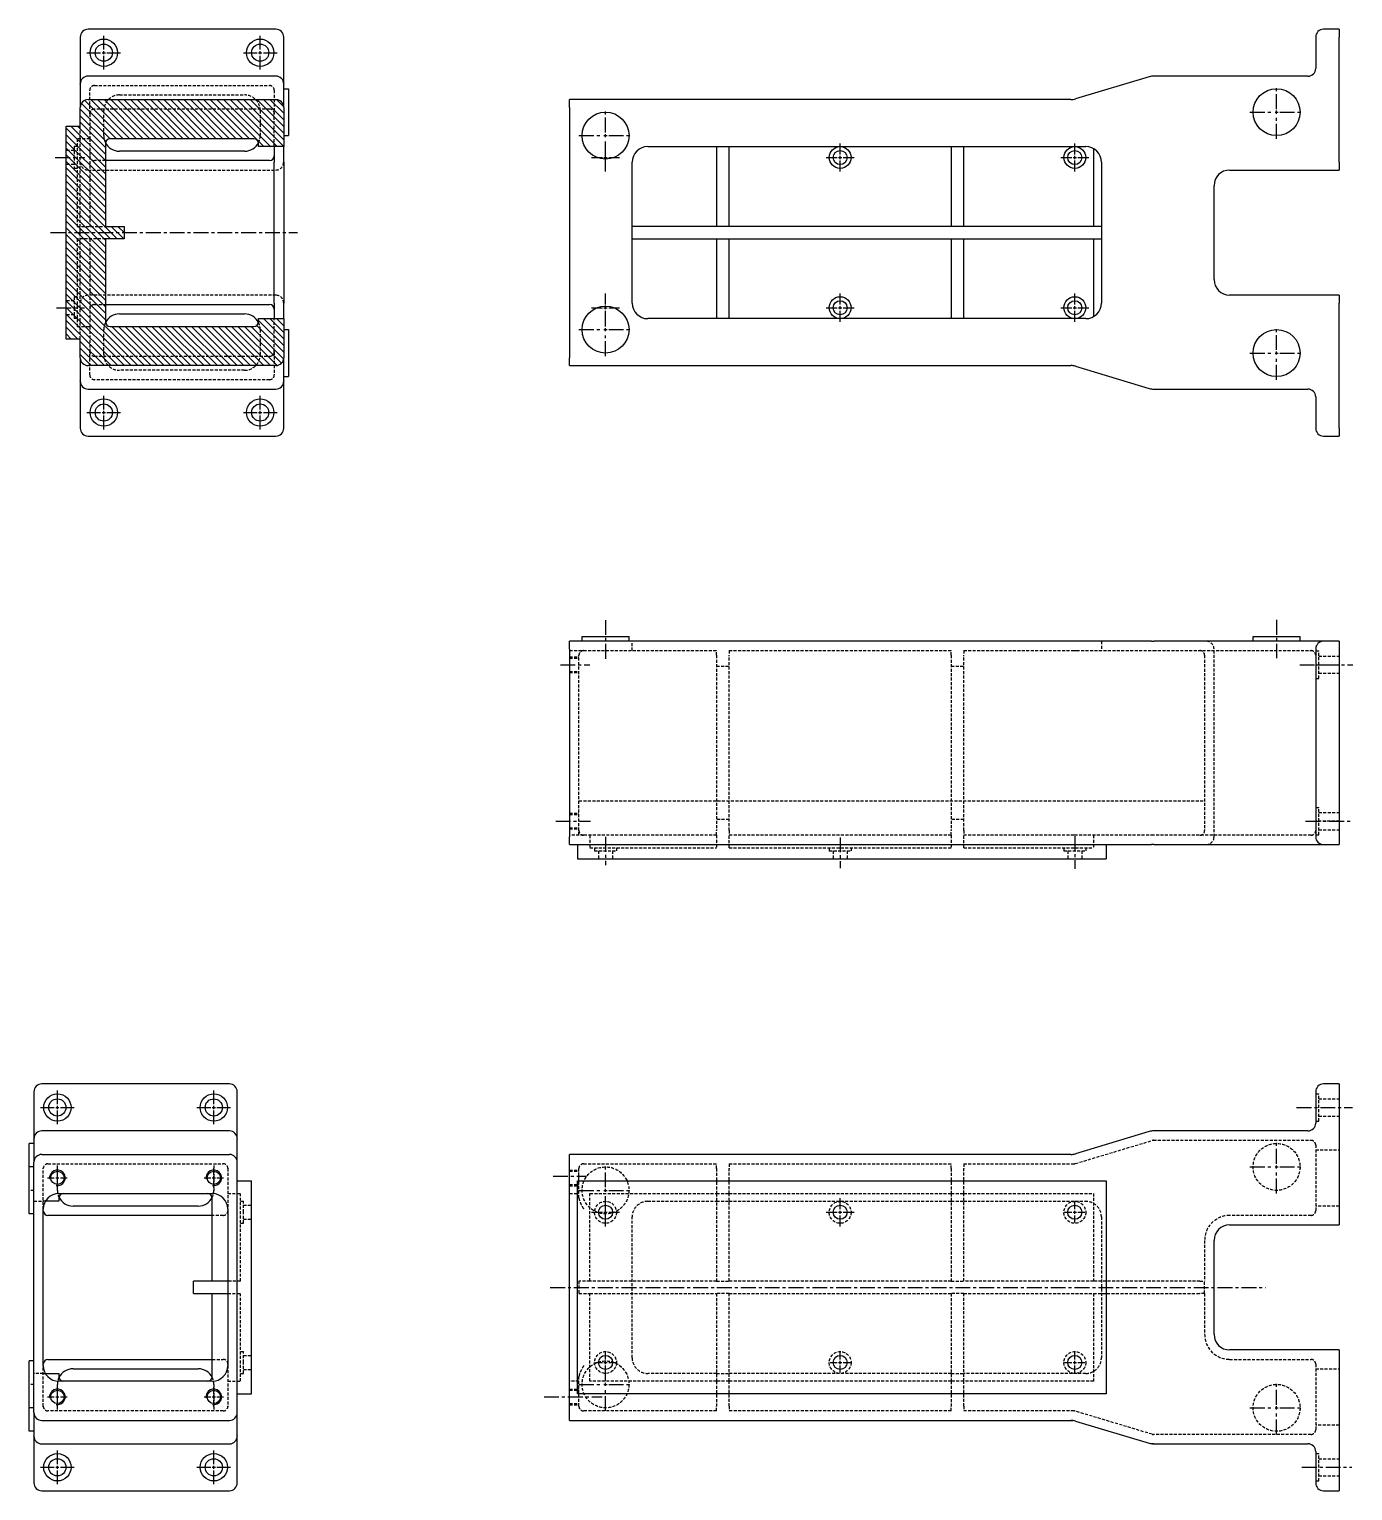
# Model space of a CAD drawing. Header units: millimetres. Extents: x 946 to 5662, y 744 to 2656.
# Drawn here: x 4230 to 5076, y 1127 to 2061 of the extents above; entities that cross this region are included whole.
import ezdxf

# ---------------------------------------------------------------- set-up
doc = ezdxf.new("R2010")
doc.units = ezdxf.units.MM
doc.header["$LTSCALE"] = 0.3
doc.linetypes.add('CENTER', pattern=[50.8, 31.75, -6.35, 6.35, -6.35])
doc.linetypes.add('HIDDEN', pattern=[9.525, 6.35, -3.175])
doc.layers.add('Culumn', color=1, linetype='Continuous')
doc.layers.add('HATCH', color=74, linetype='Continuous', lineweight=20)

msp = doc.modelspace()

# ---------------------------------------------------------------- hatches: boundary and pattern name
at = {"layer": 'HATCH'}
h = msp.add_hatch(dxfattribs=at)
h.set_pattern_fill('_U', color=256, scale=3, angle=-45, style=0, pattern_type=0)
h.set_pattern_definition([(315, (4324.852, 1931.3107), (2.12132, 2.12132), [])])
edge = h.paths.add_edge_path(flags=0)
edge.add_ellipse((4387.85, 1851.31), major_axis=(3.54, 3.54), ratio=1, start_angle=225, end_angle=315)
edge.add_line((4392.85, 1851.31), (4392.85, 1876.31))
edge.add_line((4392.85, 1876.31), (4376.85, 1876.31))
edge.add_line((4376.85, 1876.31), (4376.85, 1874.31))
edge.add_ellipse((4373.85, 1874.31), major_axis=(-2.12, 2.12), ratio=1, start_angle=135, end_angle=225, ccw=False)
edge.add_line((4373.85, 1871.31), (4281.85, 1871.31))
edge.add_ellipse((4281.85, 1874.31), major_axis=(2.12, 2.12), ratio=1, start_angle=135, end_angle=225, ccw=False)
edge.add_line((4278.85, 1874.31), (4278.85, 1927.31))
edge.add_line((4278.85, 1927.31), (4290.85, 1927.31))
edge.add_line((4290.85, 1927.31), (4290.85, 1935.31))
edge.add_line((4290.85, 1935.31), (4278.85, 1935.31))
edge.add_line((4278.85, 1935.31), (4278.85, 1988.31))
edge.add_ellipse((4281.85, 1988.31), major_axis=(2.12, 2.12), ratio=1, start_angle=45, end_angle=135, ccw=False)
edge.add_line((4281.85, 1991.31), (4373.85, 1991.31))
edge.add_ellipse((4373.85, 1988.31), major_axis=(-2.12, 2.12), ratio=1, start_angle=225, end_angle=315, ccw=False)
edge.add_line((4376.85, 1988.31), (4376.85, 1986.31))
edge.add_line((4376.85, 1986.31), (4392.85, 1986.31))
edge.add_line((4392.85, 1986.31), (4392.85, 2011.31))
edge.add_ellipse((4387.85, 2011.31), major_axis=(3.54, 3.54), ratio=1, start_angle=315, end_angle=405)
edge.add_line((4387.85, 2016.31), (4267.85, 2016.31))
edge.add_ellipse((4267.85, 2011.31), major_axis=(-3.54, 3.54), ratio=1, start_angle=-45, end_angle=45)
edge.add_line((4262.85, 2011.31), (4262.85, 1999.31))
edge.add_line((4262.85, 1999.31), (4253.85, 1999.31))
edge.add_line((4253.85, 1999.31), (4253.85, 1863.31))
edge.add_line((4253.85, 1863.31), (4262.85, 1863.31))
edge.add_line((4262.85, 1863.31), (4262.85, 1851.31))
edge.add_ellipse((4267.85, 1851.31), major_axis=(-3.54, 3.54), ratio=1, start_angle=45, end_angle=135)
edge.add_line((4267.85, 1846.31), (4387.85, 1846.31))

# ---------------------------------------------------------------- linework, layer by layer
at = {"layer": 'Culumn'}
for p, q in [((4262.85, 2056.31), (4262.85, 2036.31)), ((4387.85, 2061.31), (4267.85, 2061.31)), ((4392.85, 2036.31), (4392.85, 2056.31)), ((5052.62, 2056.31), (5052.62, 2036.31)), ((5067.62, 2061.31), (5057.62, 2061.31)), ((5067.62, 2061.31), (5067.62, 2056.31)), ((5067.62, 1976.31), (5067.62, 2056.31)), ((4262.85, 2036.31), (4262.85, 2026.31)), ((4387.85, 2031.31), (4267.85, 2031.31)), ((4392.85, 2026.31), (4392.85, 2036.31)), ((4946.21, 2030.89), (4899.02, 2016.73)), ((5047.62, 2031.31), (4949.09, 2031.31)), ((4262.85, 2026.1), (4262.85, 2026.31)), ((4262.85, 2026.1), (4262.85, 2011.94)), ((4392.85, 2026.31), (4392.85, 2026.1)), ((4392.85, 2011.94), (4392.85, 2026.1)), ((4392.85, 2023.31), (4395.85, 2023.31)), ((4395.85, 2023.31), (4395.85, 1993.31)), ((4262.85, 2011.94), (4262.85, 2011.31)), ((4262.85, 1999.31), (4262.85, 2011.31)), ((4267.85, 2016.31), (4387.85, 2016.31)), ((4392.85, 2011.31), (4392.85, 2011.94)), ((4392.85, 2011.31), (4392.85, 1986.31)), ((4896.15, 2016.31), (4575.62, 2016.31)), ((4575.62, 2011.31), (4575.62, 2016.31)), ((4575.62, 2011.31), (4575.62, 1851.31)), ((4253.85, 1863.31), (4253.85, 1999.31)), ((4253.85, 1999.31), (4262.85, 1999.31)), ((4373.85, 1991.31), (4281.85, 1991.31)), ((4392.85, 1993.31), (4395.85, 1993.31)), ((4278.85, 1988.31), (4278.85, 1935.31)), ((4367.85, 1983.31), (4287.85, 1983.31)), ((4376.85, 1986.31), (4376.85, 1988.31)), ((4392.85, 1986.31), (4376.85, 1986.31)), ((4386.85, 1986.31), (4386.85, 1976.31)), ((4392.85, 1976.31), (4392.85, 1986.31)), ((4625.62, 1986.31), (4905.62, 1986.31)), ((4669.62, 1986.31), (4669.62, 1935.31)), ((4677.62, 1935.31), (4677.62, 1986.31)), ((4819.62, 1986.31), (4819.62, 1935.31)), ((4827.62, 1935.31), (4827.62, 1986.31)), ((4910.62, 1984.97), (4910.62, 1935.31)), ((4383.85, 1977.31), (4278.85, 1977.31)), ((4386.85, 1886.31), (4386.85, 1976.31)), ((4392.85, 1976.31), (4392.85, 1886.31)), ((4615.62, 1886.31), (4615.62, 1976.31)), ((4915.62, 1976.31), (4915.62, 1886.31)), ((4997.62, 1971.31), (5067.62, 1971.31)), ((5067.62, 1976.31), (5067.62, 1971.31)), ((4987.62, 1901.31), (4987.62, 1961.31)), ((4278.85, 1935.31), (4290.85, 1935.31)), ((4290.85, 1935.31), (4290.85, 1927.31)), ((4915.62, 1935.31), (4615.62, 1935.31)), ((4290.85, 1927.31), (4278.85, 1927.31)), ((4278.85, 1927.31), (4278.85, 1874.31)), ((4615.62, 1927.31), (4915.62, 1927.31)), ((4669.62, 1927.31), (4669.62, 1876.31)), ((4677.62, 1876.31), (4677.62, 1927.31)), ((4819.62, 1927.31), (4819.62, 1876.31)), ((4827.62, 1876.31), (4827.62, 1927.31)), ((4910.62, 1927.31), (4910.62, 1877.65)), ((5067.62, 1891.31), (4997.62, 1891.31)), ((5067.62, 1891.31), (5067.62, 1886.31)), ((4278.85, 1885.31), (4383.85, 1885.31)), ((4287.85, 1879.31), (4367.85, 1879.31)), ((4386.85, 1886.31), (4386.85, 1876.31)), ((4392.85, 1876.31), (4392.85, 1886.31)), ((5067.62, 1806.31), (5067.62, 1886.31)), ((4281.85, 1871.31), (4373.85, 1871.31)), ((4376.85, 1874.31), (4376.85, 1876.31)), ((4376.85, 1876.31), (4392.85, 1876.31)), ((4392.85, 1876.31), (4392.85, 1851.31)), ((4392.85, 1869.31), (4395.85, 1869.31)), ((4395.85, 1869.31), (4395.85, 1839.31)), ((4905.62, 1876.31), (4625.62, 1876.31)), ((4262.85, 1863.31), (4253.85, 1863.31)), ((4262.85, 1851.31), (4262.85, 1863.31)), ((4262.85, 1851.31), (4262.85, 1850.68)), ((4262.85, 1850.68), (4262.85, 1836.52)), ((4392.85, 1850.68), (4392.85, 1851.31)), ((4392.85, 1836.52), (4392.85, 1850.68)), ((4575.62, 1846.31), (4575.62, 1851.31)), ((4387.85, 1846.31), (4267.85, 1846.31)), ((4575.62, 1846.31), (4896.15, 1846.31)), ((4899.02, 1845.89), (4946.21, 1831.73)), ((4262.85, 1836.31), (4262.85, 1836.52)), ((4262.85, 1836.31), (4262.85, 1826.31)), ((4267.85, 1831.31), (4387.85, 1831.31)), ((4392.85, 1839.31), (4395.85, 1839.31)), ((4392.85, 1836.52), (4392.85, 1836.31)), ((4392.85, 1826.31), (4392.85, 1836.31)), ((4949.09, 1831.31), (5047.62, 1831.31)), ((4262.85, 1826.31), (4262.85, 1806.31)), ((4392.85, 1806.31), (4392.85, 1826.31)), ((5052.62, 1826.31), (5052.62, 1806.31)), ((5067.62, 1806.31), (5067.62, 1801.31)), ((4267.85, 1801.31), (4387.85, 1801.31)), ((5057.62, 1801.31), (5067.62, 1801.31)), ((4583.62, 1673.14), (4613.62, 1673.14)), ((4583.62, 1670.14), (4583.62, 1673.14)), ((4613.62, 1670.14), (4613.62, 1673.14)), ((5012.62, 1673.14), (5042.62, 1673.14)), ((5012.62, 1670.14), (5012.62, 1673.14)), ((5042.62, 1670.14), (5042.62, 1673.14)), ((4896.15, 1670.14), (4575.62, 1670.14)), ((4575.62, 1665.14), (4575.62, 1670.14)), ((4575.62, 1665.14), (4575.62, 1545.14)), ((4900.46, 1670.14), (4896.15, 1670.14)), ((4947.65, 1670.14), (4900.46, 1670.14)), ((4947.65, 1670.14), (4949.09, 1670.14)), ((5047.62, 1670.14), (4949.09, 1670.14)), ((5057.62, 1670.14), (5047.62, 1670.14)), ((5052.62, 1665.14), (5052.62, 1545.14)), ((5067.62, 1670.14), (5057.62, 1670.14)), ((5067.62, 1670.14), (5067.62, 1665.14)), ((5067.62, 1665.14), (5067.62, 1545.14)), ((4575.62, 1540.14), (4575.62, 1545.14)), ((5067.62, 1545.14), (5067.62, 1540.14)), ((4575.62, 1540.14), (4896.15, 1540.14)), ((4580.62, 1540.14), (4580.62, 1531.14)), ((4896.15, 1540.14), (4900.46, 1540.14)), ((4900.46, 1540.14), (4947.65, 1540.14)), ((4918.62, 1540.14), (4918.62, 1531.14)), ((4949.09, 1540.14), (4947.65, 1540.14)), ((4949.09, 1540.14), (5047.62, 1540.14)), ((5047.62, 1540.14), (5057.62, 1540.14)), ((5057.62, 1540.14), (5067.62, 1540.14)), ((4580.62, 1531.14), (4918.62, 1531.14)), ((4358.18, 1387.13), (4238.18, 1387.13)), ((5067.62, 1387.13), (5057.62, 1387.13)), ((5067.62, 1387.13), (5067.62, 1382.13)), ((4233.18, 1382.13), (4233.18, 1362.13)), ((4363.18, 1362.13), (4363.18, 1382.13)), ((5052.62, 1382.13), (5052.62, 1362.13)), ((5067.62, 1382.13), (5067.62, 1302.13)), ((4233.18, 1362.13), (4233.18, 1352.13)), ((4358.18, 1357.13), (4238.18, 1357.13)), ((4363.18, 1352.13), (4363.18, 1362.13)), ((4946.21, 1356.7), (4899.02, 1342.55)), ((5047.62, 1357.13), (4949.09, 1357.13)), ((4230.18, 1334.13), (4230.18, 1349.13)), ((4233.18, 1349.13), (4230.18, 1349.13)), ((4233.18, 1351.91), (4233.18, 1352.13)), ((4233.18, 1351.91), (4233.18, 1337.76)), ((4363.18, 1352.13), (4363.18, 1351.91)), ((4363.18, 1337.76), (4363.18, 1351.91)), ((4233.18, 1337.76), (4233.18, 1337.13)), ((4233.18, 1177.13), (4233.18, 1337.13)), ((4238.18, 1342.13), (4358.18, 1342.13)), ((4363.18, 1337.13), (4363.18, 1337.76)), ((4363.18, 1177.13), (4363.18, 1337.13)), ((4896.15, 1342.13), (4575.62, 1342.13)), ((4575.62, 1337.13), (4575.62, 1342.13)), ((4575.62, 1177.13), (4575.62, 1337.13)), ((4230.18, 1304.13), (4230.18, 1334.13)), ((4233.18, 1334.13), (4230.18, 1334.13)), ((4363.18, 1325.13), (4372.18, 1325.13)), ((4372.18, 1189.13), (4372.18, 1325.13)), ((4580.62, 1325.13), (4918.62, 1325.13)), ((4580.62, 1189.13), (4580.62, 1325.13)), ((4918.62, 1325.13), (4918.62, 1189.13)), ((4249.18, 1312.13), (4240.52, 1312.13)), ((4249.18, 1317.13), (4347.18, 1317.13)), ((4249.18, 1314.13), (4249.18, 1312.13)), ((4338.18, 1309.13), (4258.18, 1309.13)), ((4347.18, 1261.13), (4347.18, 1314.13)), ((4233.18, 1304.13), (4230.18, 1304.13)), ((4239.18, 1207.13), (4239.18, 1307.13)), ((4347.18, 1303.13), (4242.18, 1303.13)), ((4357.18, 1307.13), (4357.18, 1207.13)), ((5067.62, 1302.13), (5067.62, 1297.13)), ((4997.62, 1297.13), (5067.62, 1297.13)), ((4987.62, 1227.13), (4987.62, 1287.13)), ((4357.18, 1261.13), (4335.18, 1261.13)), ((4335.18, 1253.13), (4335.18, 1261.13)), ((4335.18, 1253.13), (4357.18, 1253.13)), ((4347.18, 1200.13), (4347.18, 1253.13)), ((5067.62, 1217.13), (4997.62, 1217.13)), ((5067.62, 1217.13), (5067.62, 1212.13)), ((4230.18, 1180.13), (4230.18, 1210.13)), ((4233.18, 1210.13), (4230.18, 1210.13)), ((4242.18, 1211.13), (4347.18, 1211.13)), ((4258.18, 1205.13), (4338.18, 1205.13)), ((5067.62, 1212.13), (5067.62, 1132.13)), ((4240.52, 1202.13), (4249.18, 1202.13)), ((4249.18, 1202.13), (4249.18, 1200.13)), ((4347.18, 1197.13), (4249.18, 1197.13)), ((4363.18, 1189.13), (4372.18, 1189.13)), ((4918.62, 1189.13), (4580.62, 1189.13)), ((4230.18, 1165.13), (4230.18, 1180.13)), ((4233.18, 1180.13), (4230.18, 1180.13)), ((4233.18, 1177.13), (4233.18, 1176.49)), ((4363.18, 1176.49), (4363.18, 1177.13)), ((4575.62, 1172.13), (4575.62, 1177.13)), ((4233.18, 1176.49), (4233.18, 1162.34)), ((4238.18, 1172.13), (4358.18, 1172.13)), ((4363.18, 1162.34), (4363.18, 1176.49)), ((4575.62, 1172.13), (4896.15, 1172.13)), ((4899.02, 1171.7), (4946.21, 1157.55)), ((4233.18, 1165.13), (4230.18, 1165.13)), ((4233.18, 1162.13), (4233.18, 1162.34)), ((4233.18, 1162.13), (4233.18, 1152.13)), ((4363.18, 1162.34), (4363.18, 1162.13)), ((4363.18, 1152.13), (4363.18, 1162.13)), ((4233.18, 1152.13), (4233.18, 1132.13)), ((4238.18, 1157.13), (4358.18, 1157.13)), ((4363.18, 1132.13), (4363.18, 1152.13)), ((4949.09, 1157.13), (5047.62, 1157.13)), ((5052.62, 1152.13), (5052.62, 1132.13)), ((5067.62, 1132.13), (5067.62, 1127.13)), ((4238.18, 1127.13), (4358.18, 1127.13)), ((5057.62, 1127.13), (5067.62, 1127.13))]:
    msp.add_line(p, q, dxfattribs=at)
at = {"layer": 'Culumn', "color": 7, "linetype": 'CENTER'}
for p, q in [((4277.85, 2048.31), (4277.85, 2057.06)), ((4377.85, 2048.31), (4377.85, 2057.06)), ((4267.1, 2046.31), (4275.85, 2046.31)), ((4276.85, 2046.31), (4278.85, 2046.31)), ((4277.85, 2045.31), (4277.85, 2047.31)), ((4279.85, 2046.31), (4288.6, 2046.31)), ((4367.1, 2046.31), (4375.85, 2046.31)), ((4376.85, 2046.31), (4378.85, 2046.31)), ((4377.85, 2045.31), (4377.85, 2047.31)), ((4379.85, 2046.31), (4388.6, 2046.31)), ((4277.85, 2035.56), (4277.85, 2044.31)), ((4377.85, 2035.56), (4377.85, 2044.31)), ((5027.62, 2010.31), (5027.62, 2025.31)), ((4598.62, 1995.31), (4598.62, 2010.31)), ((5027.62, 2007.31), (5027.62, 2009.31)), ((5010.62, 2008.31), (5025.62, 2008.31)), ((5026.62, 2008.31), (5028.62, 2008.31)), ((5027.62, 1991.31), (5027.62, 2006.31)), ((5029.62, 2008.31), (5044.62, 2008.31)), ((4581.62, 1993.31), (4596.62, 1993.31)), ((4597.62, 1993.31), (4599.62, 1993.31)), ((4598.62, 1992.31), (4598.62, 1994.31)), ((4598.62, 1976.31), (4598.62, 1991.31)), ((4600.62, 1993.31), (4615.62, 1993.31)), ((4598.62, 1981.31), (4598.62, 1988.31)), ((4748.62, 1981.31), (4748.62, 1988.31)), ((4898.62, 1981.31), (4898.62, 1988.31)), ((4246.85, 1979.31), (4265.77, 1979.31)), ((4589.62, 1979.31), (4596.62, 1979.31)), ((4597.62, 1979.31), (4599.62, 1979.31)), ((4598.62, 1978.31), (4598.62, 1980.31)), ((4598.62, 1970.31), (4598.62, 1977.31)), ((4600.62, 1979.31), (4607.62, 1979.31)), ((4739.62, 1979.31), (4746.62, 1979.31)), ((4747.62, 1979.31), (4749.62, 1979.31)), ((4748.62, 1978.31), (4748.62, 1980.31)), ((4748.62, 1970.31), (4748.62, 1977.31)), ((4750.62, 1979.31), (4757.62, 1979.31)), ((4889.62, 1979.31), (4896.62, 1979.31)), ((4897.62, 1979.31), (4899.62, 1979.31)), ((4898.62, 1978.31), (4898.62, 1980.31)), ((4898.62, 1970.31), (4898.62, 1977.31)), ((4900.62, 1979.31), (4907.62, 1979.31)), ((4243.79, 1931.31), (4401.7, 1931.31)), ((4598.62, 1885.31), (4598.62, 1892.31)), ((4748.62, 1885.31), (4748.62, 1892.31)), ((4898.62, 1885.31), (4898.62, 1892.31)), ((4247.54, 1883.31), (4265.43, 1883.31)), ((4589.62, 1883.31), (4596.62, 1883.31)), ((4597.62, 1883.31), (4599.62, 1883.31)), ((4598.62, 1871.31), (4598.62, 1886.31)), ((4598.62, 1882.31), (4598.62, 1884.31)), ((4598.62, 1874.31), (4598.62, 1881.31)), ((4600.62, 1883.31), (4607.62, 1883.31)), ((4739.62, 1883.31), (4746.62, 1883.31)), ((4747.62, 1883.31), (4749.62, 1883.31)), ((4748.62, 1882.31), (4748.62, 1884.31)), ((4748.62, 1874.31), (4748.62, 1881.31)), ((4750.62, 1883.31), (4757.62, 1883.31)), ((4889.62, 1883.31), (4896.62, 1883.31)), ((4897.62, 1883.31), (4899.62, 1883.31)), ((4898.62, 1882.31), (4898.62, 1884.31)), ((4898.62, 1874.31), (4898.62, 1881.31)), ((4900.62, 1883.31), (4907.62, 1883.31)), ((4581.62, 1869.31), (4596.62, 1869.31)), ((4597.62, 1869.31), (4599.62, 1869.31)), ((4598.62, 1868.31), (4598.62, 1870.31)), ((4600.62, 1869.31), (4615.62, 1869.31)), ((5027.62, 1856.31), (5027.62, 1871.31)), ((4598.62, 1852.31), (4598.62, 1867.31)), ((5010.62, 1854.31), (5025.62, 1854.31)), ((5026.62, 1854.31), (5028.62, 1854.31)), ((5027.62, 1853.31), (5027.62, 1855.31)), ((5027.62, 1837.31), (5027.62, 1852.31)), ((5029.62, 1854.31), (5044.62, 1854.31)), ((4277.85, 1818.31), (4277.85, 1827.06)), ((4377.85, 1818.31), (4377.85, 1827.06)), ((4267.1, 1816.31), (4275.85, 1816.31)), ((4276.85, 1816.31), (4278.85, 1816.31)), ((4277.85, 1815.31), (4277.85, 1817.31)), ((4277.85, 1805.56), (4277.85, 1814.31)), ((4279.85, 1816.31), (4288.6, 1816.31)), ((4367.1, 1816.31), (4375.85, 1816.31)), ((4376.85, 1816.31), (4378.85, 1816.31)), ((4377.85, 1815.31), (4377.85, 1817.31)), ((4377.85, 1805.56), (4377.85, 1814.31)), ((4379.85, 1816.31), (4388.6, 1816.31)), ((4598.62, 1683.66), (4598.62, 1658.67)), ((5027.62, 1683.78), (5027.62, 1659.39)), ((4569.78, 1655.14), (4588.48, 1655.14)), ((5042.43, 1655.14), (5076.32, 1655.14)), ((4566.77, 1555.14), (4588.98, 1555.14)), ((5046.04, 1555.14), (5075.64, 1555.14)), ((4598.62, 1545.07), (4598.62, 1527.04)), ((4748.62, 1544.75), (4748.62, 1525.01)), ((4898.62, 1545.47), (4898.62, 1524.58)), ((4248.18, 1374.13), (4248.18, 1382.88)), ((4348.18, 1374.13), (4348.18, 1382.88)), ((4237.43, 1372.13), (4246.18, 1372.13)), ((4247.18, 1372.13), (4249.18, 1372.13)), ((4248.18, 1371.13), (4248.18, 1373.13)), ((4248.18, 1361.38), (4248.18, 1370.13)), ((4250.18, 1372.13), (4258.93, 1372.13)), ((4337.43, 1372.13), (4346.18, 1372.13)), ((4347.18, 1372.13), (4349.18, 1372.13)), ((4348.18, 1371.13), (4348.18, 1373.13)), ((4348.18, 1361.38), (4348.18, 1370.13)), ((4350.18, 1372.13), (4358.93, 1372.13)), ((5040.37, 1372.13), (5076.18, 1372.13)), ((5027.62, 1336.13), (5027.62, 1351.13)), ((4598.62, 1321.13), (4598.62, 1336.13)), ((4241.93, 1327.13), (4246.18, 1327.13)), ((4247.18, 1327.13), (4249.18, 1327.13)), ((4248.18, 1329.13), (4248.18, 1333.38)), ((4248.18, 1326.13), (4248.18, 1328.13)), ((4250.18, 1327.13), (4254.43, 1327.13)), ((4341.93, 1327.13), (4346.18, 1327.13)), ((4347.18, 1327.13), (4349.18, 1327.13)), ((4348.18, 1329.13), (4348.18, 1333.38)), ((4348.18, 1326.13), (4348.18, 1328.13)), ((4350.18, 1327.13), (4354.43, 1327.13)), ((4565.09, 1328.25), (4586.39, 1328.25)), ((5010.62, 1334.13), (5025.62, 1334.13)), ((5026.62, 1334.13), (5028.62, 1334.13)), ((5027.62, 1333.13), (5027.62, 1335.13)), ((5027.62, 1317.13), (5027.62, 1332.13)), ((5029.62, 1334.13), (5044.62, 1334.13)), ((4248.18, 1320.88), (4248.18, 1325.13)), ((4348.18, 1320.88), (4348.18, 1325.13)), ((4581.62, 1319.13), (4596.62, 1319.13)), ((4597.62, 1319.13), (4599.62, 1319.13)), ((4598.62, 1318.13), (4598.62, 1320.13)), ((4600.62, 1319.13), (4615.62, 1319.13)), ((4598.62, 1302.13), (4598.62, 1317.13)), ((4598.62, 1307.13), (4598.62, 1314.13)), ((4598.62, 1307.13), (4598.62, 1314.13)), ((4748.62, 1307.13), (4748.62, 1314.13)), ((4898.62, 1307.13), (4898.62, 1311.63)), ((4589.62, 1305.13), (4596.62, 1305.13)), ((4589.62, 1305.13), (4596.62, 1305.13)), ((4597.62, 1305.13), (4599.62, 1305.13)), ((4597.62, 1305.13), (4599.62, 1305.13)), ((4598.62, 1304.13), (4598.62, 1306.13)), ((4598.62, 1304.13), (4598.62, 1306.13)), ((4598.62, 1296.13), (4598.62, 1303.13)), ((4598.62, 1296.13), (4598.62, 1303.13)), ((4600.62, 1305.13), (4607.62, 1305.13)), ((4600.62, 1305.13), (4607.62, 1305.13)), ((4739.62, 1305.13), (4746.62, 1305.13)), ((4747.62, 1305.13), (4749.62, 1305.13)), ((4748.62, 1304.13), (4748.62, 1306.13)), ((4748.62, 1296.13), (4748.62, 1303.13)), ((4750.62, 1305.13), (4757.62, 1305.13)), ((4892.12, 1305.13), (4896.62, 1305.13)), ((4897.62, 1305.13), (4899.62, 1305.13)), ((4898.62, 1304.13), (4898.62, 1306.13)), ((4898.62, 1298.63), (4898.62, 1303.13)), ((4900.62, 1305.13), (4905.12, 1305.13)), ((4563.19, 1257.13), (5020.5, 1257.13)), ((4598.62, 1211.13), (4598.62, 1215.63)), ((4748.62, 1211.13), (4748.62, 1215.63)), ((4898.62, 1211.13), (4898.62, 1215.63)), ((4592.12, 1209.13), (4596.62, 1209.13)), ((4597.62, 1209.13), (4599.62, 1209.13)), ((4598.62, 1197.13), (4598.62, 1212.13)), ((4598.62, 1208.13), (4598.62, 1210.13)), ((4598.62, 1202.63), (4598.62, 1207.13)), ((4600.62, 1209.13), (4605.12, 1209.13)), ((4742.12, 1209.13), (4746.62, 1209.13)), ((4747.62, 1209.13), (4749.62, 1209.13)), ((4748.62, 1208.13), (4748.62, 1210.13)), ((4748.62, 1202.63), (4748.62, 1207.13)), ((4750.62, 1209.13), (4755.12, 1209.13)), ((4892.12, 1209.13), (4896.62, 1209.13)), ((4897.62, 1209.13), (4899.62, 1209.13)), ((4898.62, 1208.13), (4898.62, 1210.13)), ((4898.62, 1202.63), (4898.62, 1207.13)), ((4900.62, 1209.13), (4905.12, 1209.13)), ((4598.62, 1194.13), (4598.62, 1196.13)), ((5027.62, 1182.13), (5027.62, 1197.13)), ((4241.93, 1187.13), (4246.18, 1187.13)), ((4247.18, 1187.13), (4249.18, 1187.13)), ((4248.18, 1189.13), (4248.18, 1193.38)), ((4248.18, 1186.13), (4248.18, 1188.13)), ((4250.18, 1187.13), (4254.43, 1187.13)), ((4341.93, 1187.13), (4346.18, 1187.13)), ((4347.18, 1187.13), (4349.18, 1187.13)), ((4348.18, 1189.13), (4348.18, 1193.38)), ((4348.18, 1186.13), (4348.18, 1188.13)), ((4350.18, 1187.13), (4354.43, 1187.13)), ((4559.29, 1187.13), (4596.55, 1187.13)), ((4581.62, 1195.13), (4596.62, 1195.13)), ((4597.62, 1195.13), (4599.62, 1195.13)), ((4598.62, 1178.13), (4598.62, 1193.13)), ((4600.62, 1195.13), (4615.62, 1195.13)), ((4248.18, 1180.88), (4248.18, 1185.13)), ((4348.18, 1180.88), (4348.18, 1185.13)), ((5010.62, 1180.13), (5025.62, 1180.13)), ((5026.62, 1180.13), (5028.62, 1180.13)), ((5027.62, 1179.13), (5027.62, 1181.13)), ((5027.62, 1163.13), (5027.62, 1178.13)), ((5029.62, 1180.13), (5044.62, 1180.13)), ((4248.18, 1144.13), (4248.18, 1152.88)), ((4348.18, 1144.13), (4348.18, 1152.88)), ((4237.43, 1142.13), (4246.18, 1142.13)), ((4247.18, 1142.13), (4249.18, 1142.13)), ((4248.18, 1141.13), (4248.18, 1143.13)), ((4248.18, 1131.38), (4248.18, 1140.13)), ((4250.18, 1142.13), (4258.93, 1142.13)), ((4337.43, 1142.13), (4346.18, 1142.13)), ((4347.18, 1142.13), (4349.18, 1142.13)), ((4348.18, 1141.13), (4348.18, 1143.13)), ((4348.18, 1131.38), (4348.18, 1140.13)), ((4350.18, 1142.13), (4358.93, 1142.13)), ((5043.76, 1142.13), (5075.7, 1142.13))]:
    msp.add_line(p, q, dxfattribs=at)
at = {"layer": 'Culumn', "color": 7, "linetype": 'HIDDEN'}
for p, q in [((4268.85, 2007.56), (4268.85, 2022.31)), ((4271.85, 2025.31), (4383.85, 2025.31)), ((4287.85, 2019.31), (4367.85, 2019.31)), ((4386.85, 2022.31), (4386.85, 2007.56)), ((4383.85, 2010.31), (4271.85, 2010.31)), ((4277.85, 1993.31), (4277.85, 2009.31)), ((4377.85, 2009.31), (4377.85, 1993.31)), ((4262.85, 1863.31), (4262.85, 1999.31)), ((4268.85, 2007.31), (4268.85, 2007.56)), ((4268.85, 2007.31), (4268.85, 1991.31)), ((4386.85, 2007.56), (4386.85, 2007.31)), ((4386.85, 1986.31), (4386.85, 2007.31)), ((4260.85, 1991.31), (4260.85, 1935.31)), ((4268.85, 1991.31), (4260.85, 1991.31)), ((4268.85, 1991.31), (4268.85, 1935.31)), ((4258.85, 1983.81), (4253.85, 1983.81)), ((4260.85, 1986.31), (4258.85, 1986.31)), ((4258.85, 1986.31), (4258.85, 1979.31)), ((4258.85, 1974.81), (4253.85, 1974.81)), ((4258.85, 1979.31), (4258.85, 1972.31)), ((4260.85, 1972.31), (4258.85, 1972.31)), ((4267.85, 1971.31), (4387.85, 1971.31)), ((4278.85, 1977.31), (4271.85, 1977.31)), ((4260.85, 1935.31), (4278.85, 1935.31)), ((4260.85, 1927.31), (4260.85, 1871.31)), ((4278.85, 1927.31), (4260.85, 1927.31)), ((4268.85, 1927.31), (4268.85, 1871.31)), ((4258.85, 1887.81), (4253.85, 1887.81)), ((4260.85, 1890.31), (4258.85, 1890.31)), ((4258.85, 1890.31), (4258.85, 1883.31)), ((4387.85, 1891.31), (4267.85, 1891.31)), ((4258.85, 1878.81), (4253.85, 1878.81)), ((4258.85, 1883.31), (4258.85, 1876.31)), ((4271.85, 1885.31), (4278.85, 1885.31)), ((4260.85, 1876.31), (4258.85, 1876.31)), ((4260.85, 1871.31), (4268.85, 1871.31)), ((4268.85, 1871.31), (4268.85, 1855.31)), ((4277.85, 1853.31), (4277.85, 1869.31)), ((4377.85, 1869.31), (4377.85, 1853.31)), ((4386.85, 1855.31), (4386.85, 1876.31)), ((4268.85, 1855.06), (4268.85, 1855.31)), ((4268.85, 1840.31), (4268.85, 1855.06)), ((4271.85, 1852.31), (4383.85, 1852.31)), ((4386.85, 1855.31), (4386.85, 1855.06)), ((4386.85, 1855.06), (4386.85, 1840.31)), ((4367.85, 1843.31), (4287.85, 1843.31)), ((4383.85, 1837.31), (4271.85, 1837.31)), ((4575.62, 1664.14), (4584.62, 1664.14)), ((4584.62, 1664.14), (4669.62, 1664.14)), ((4615.62, 1664.14), (4615.62, 1670.14)), ((4669.62, 1661.14), (4669.62, 1664.14)), ((4677.62, 1664.14), (4819.62, 1664.14)), ((4677.62, 1664.14), (4677.62, 1661.14)), ((4819.62, 1661.14), (4819.62, 1664.14)), ((4827.62, 1664.14), (4898.06, 1664.14)), ((4827.62, 1664.14), (4827.62, 1661.14)), ((4898.06, 1664.14), (4899.78, 1664.14)), ((4899.78, 1664.14), (4948.94, 1664.14)), ((4915.62, 1670.14), (4915.62, 1664.14)), ((4948.94, 1664.14), (5049.62, 1664.14)), ((4987.62, 1545.14), (4987.62, 1665.14)), ((5052.62, 1663.89), (5054.62, 1663.89)), ((5054.62, 1655.14), (5054.62, 1663.89)), ((4575.62, 1660.14), (4581.62, 1660.14)), ((4575.62, 1659.39), (4581.62, 1659.39)), ((4581.62, 1549.14), (4581.62, 1661.14)), ((4669.62, 1661.14), (4669.62, 1549.14)), ((4669.62, 1654.14), (4677.62, 1654.14)), ((4677.62, 1549.14), (4677.62, 1661.14)), ((4819.62, 1661.14), (4819.62, 1549.14)), ((4819.62, 1654.14), (4827.62, 1654.14)), ((4827.62, 1549.14), (4827.62, 1661.14)), ((4981.62, 1661.14), (4981.62, 1549.14)), ((5052.62, 1655.14), (5067.62, 1655.14)), ((5054.62, 1660.64), (5067.62, 1660.64)), ((5054.62, 1646.39), (5054.62, 1655.14)), ((4575.62, 1650.89), (4581.62, 1650.89)), ((4575.62, 1650.14), (4581.62, 1650.14)), ((5052.62, 1646.39), (5054.62, 1646.39)), ((5054.62, 1649.64), (5067.62, 1649.64)), ((4575.62, 1560.14), (4581.62, 1560.14)), ((4581.62, 1568.14), (4981.62, 1568.14)), ((5052.62, 1563.89), (5054.62, 1563.89)), ((5054.62, 1555.14), (5054.62, 1563.89)), ((5054.62, 1560.64), (5067.62, 1560.64)), ((4575.62, 1559.39), (4581.62, 1559.39)), ((4575.62, 1550.89), (4581.62, 1550.89)), ((4677.62, 1556.14), (4669.62, 1556.14)), ((4827.62, 1556.14), (4819.62, 1556.14)), ((5067.62, 1555.14), (5052.62, 1555.14)), ((5054.62, 1546.39), (5054.62, 1555.14)), ((4575.62, 1550.14), (4581.62, 1550.14)), ((4584.62, 1546.14), (4575.62, 1546.14)), ((4581.62, 1546.14), (4581.62, 1549.14)), ((4669.62, 1546.14), (4584.62, 1546.14)), ((4588.62, 1546.14), (4588.62, 1538.14)), ((4669.62, 1546.14), (4669.62, 1549.14)), ((4669.62, 1546.14), (4669.62, 1538.14)), ((4677.62, 1549.14), (4677.62, 1546.14)), ((4819.62, 1546.14), (4677.62, 1546.14)), ((4677.62, 1538.14), (4677.62, 1546.14)), ((4819.62, 1546.14), (4819.62, 1549.14)), ((4819.62, 1546.14), (4819.62, 1538.14)), ((4827.62, 1549.14), (4827.62, 1546.14)), ((4898.06, 1546.14), (4827.62, 1546.14)), ((4827.62, 1538.14), (4827.62, 1546.14)), ((4899.78, 1546.14), (4898.06, 1546.14)), ((4948.94, 1546.14), (4899.78, 1546.14)), ((4910.62, 1546.14), (4910.62, 1538.14)), ((5049.62, 1546.14), (4948.94, 1546.14)), ((5052.62, 1546.39), (5054.62, 1546.39)), ((5054.62, 1549.64), (5067.62, 1549.64)), ((4588.62, 1538.14), (4669.62, 1538.14)), ((4591.62, 1538.14), (4591.62, 1536.14)), ((4591.62, 1536.14), (4605.62, 1536.14)), ((4594.12, 1536.14), (4594.12, 1531.14)), ((4603.12, 1536.14), (4603.12, 1531.14)), ((4605.62, 1538.14), (4605.62, 1536.14)), ((4677.62, 1538.14), (4819.62, 1538.14)), ((4741.62, 1538.14), (4741.62, 1536.14)), ((4741.62, 1536.14), (4755.62, 1536.14)), ((4744.12, 1536.14), (4744.12, 1531.14)), ((4753.12, 1536.14), (4753.12, 1531.14)), ((4755.62, 1538.14), (4755.62, 1536.14)), ((4827.62, 1538.14), (4910.62, 1538.14)), ((4891.62, 1538.14), (4891.62, 1536.14)), ((4891.62, 1536.14), (4905.62, 1536.14)), ((4894.12, 1536.14), (4894.12, 1531.14)), ((4903.12, 1536.14), (4903.12, 1531.14)), ((4905.62, 1538.14), (4905.62, 1536.14)), ((5052.62, 1380.88), (5054.62, 1380.88)), ((5054.62, 1363.38), (5054.62, 1380.88)), ((5054.62, 1377.63), (5067.62, 1377.63)), ((5054.62, 1366.63), (5067.62, 1366.63)), ((5052.62, 1363.38), (5054.62, 1363.38)), ((4898.92, 1336.25), (4948.08, 1351)), ((4948.94, 1351.13), (5049.62, 1351.13)), ((5052.62, 1348.13), (5052.62, 1306.13)), ((4242.18, 1336.13), (4354.18, 1336.13)), ((4584.62, 1336.13), (4669.62, 1336.13)), ((4669.62, 1333.13), (4669.62, 1336.13)), ((4677.62, 1336.13), (4819.62, 1336.13)), ((4677.62, 1336.13), (4677.62, 1333.13)), ((4819.62, 1333.13), (4819.62, 1336.13)), ((4827.62, 1336.13), (4898.06, 1336.13)), ((4827.62, 1336.13), (4827.62, 1333.13)), ((5052.62, 1345.13), (5067.62, 1345.13)), ((4239.18, 1333.13), (4239.18, 1333.38)), ((4239.18, 1307.13), (4239.18, 1333.13)), ((4248.18, 1319.13), (4248.18, 1335.13)), ((4348.18, 1335.13), (4348.18, 1319.13)), ((4357.18, 1333.38), (4357.18, 1333.13)), ((4357.18, 1333.13), (4357.18, 1307.13)), ((4575.62, 1332.13), (4581.62, 1332.13)), ((4575.62, 1331.38), (4581.62, 1331.38)), ((4581.62, 1314.27), (4581.62, 1333.13)), ((4669.62, 1333.13), (4669.62, 1317.13)), ((4677.62, 1317.13), (4677.62, 1333.13)), ((4819.62, 1333.13), (4819.62, 1317.13)), ((4827.62, 1317.13), (4827.62, 1333.13)), ((4233.18, 1319.13), (4230.18, 1319.13)), ((4575.62, 1322.88), (4581.62, 1322.88)), ((4575.62, 1322.13), (4581.62, 1322.13)), ((4233.18, 1312.13), (4239.18, 1312.13)), ((4240.52, 1312.13), (4239.18, 1312.13)), ((4357.18, 1317.13), (4365.18, 1317.13)), ((4365.18, 1261.13), (4365.18, 1317.13)), ((4365.18, 1312.13), (4367.18, 1312.13)), ((4367.18, 1305.13), (4367.18, 1312.13)), ((4367.18, 1309.63), (4372.18, 1309.63)), ((4575.62, 1317.13), (4581.62, 1317.13)), ((4588.62, 1261.13), (4588.62, 1317.13)), ((4588.62, 1317.13), (4669.62, 1317.13)), ((4625.62, 1312.13), (4669.62, 1312.13)), ((4669.62, 1317.13), (4669.62, 1261.13)), ((4669.62, 1317.13), (4677.62, 1317.13)), ((4669.62, 1312.13), (4677.62, 1312.13)), ((4677.62, 1261.13), (4677.62, 1317.13)), ((4677.62, 1317.13), (4819.62, 1317.13)), ((4677.62, 1312.13), (4819.62, 1312.13)), ((4819.62, 1317.13), (4819.62, 1261.13)), ((4819.62, 1317.13), (4827.62, 1317.13)), ((4819.62, 1312.13), (4827.62, 1312.13)), ((4827.62, 1317.13), (4910.62, 1317.13)), ((4827.62, 1261.13), (4827.62, 1317.13)), ((4827.62, 1312.13), (4905.62, 1312.13)), ((4910.62, 1317.13), (4910.62, 1261.13)), ((5067.62, 1309.13), (5052.62, 1309.13)), ((4354.18, 1303.13), (4347.18, 1303.13)), ((4367.18, 1298.13), (4367.18, 1305.13)), ((4367.18, 1300.63), (4372.18, 1300.63)), ((4615.62, 1212.13), (4615.62, 1302.13)), ((4915.62, 1302.13), (4915.62, 1212.13)), ((5049.62, 1303.13), (4997.62, 1303.13)), ((4365.18, 1298.13), (4367.18, 1298.13)), ((4981.62, 1287.13), (4981.62, 1261.13)), ((4365.18, 1261.13), (4357.18, 1261.13)), ((4357.18, 1253.13), (4365.18, 1253.13)), ((4365.18, 1197.13), (4365.18, 1253.13)), ((4588.62, 1261.13), (4581.62, 1261.13)), ((4581.62, 1261.13), (4581.62, 1253.13)), ((4581.62, 1253.13), (4588.62, 1253.13)), ((4669.62, 1261.13), (4588.62, 1261.13)), ((4588.62, 1253.13), (4669.62, 1253.13)), ((4588.62, 1197.13), (4588.62, 1253.13)), ((4669.62, 1261.13), (4677.62, 1261.13)), ((4669.62, 1253.13), (4669.62, 1197.13)), ((4677.62, 1253.13), (4669.62, 1253.13)), ((4819.62, 1261.13), (4677.62, 1261.13)), ((4677.62, 1253.13), (4819.62, 1253.13)), ((4677.62, 1197.13), (4677.62, 1253.13)), ((4819.62, 1261.13), (4827.62, 1261.13)), ((4819.62, 1253.13), (4819.62, 1197.13)), ((4827.62, 1253.13), (4819.62, 1253.13)), ((4910.62, 1261.13), (4827.62, 1261.13)), ((4827.62, 1253.13), (4910.62, 1253.13)), ((4827.62, 1197.13), (4827.62, 1253.13)), ((4978.62, 1261.13), (4910.62, 1261.13)), ((4910.62, 1253.13), (4978.62, 1253.13)), ((4910.62, 1253.13), (4910.62, 1197.13)), ((4978.62, 1261.13), (4981.62, 1261.13)), ((4981.62, 1253.13), (4978.62, 1253.13)), ((4981.62, 1253.13), (4981.62, 1261.13)), ((4981.62, 1253.13), (4981.62, 1227.13)), ((4365.18, 1216.13), (4367.18, 1216.13)), ((4367.18, 1209.13), (4367.18, 1216.13)), ((4239.18, 1181.13), (4239.18, 1207.13)), ((4347.18, 1211.13), (4354.18, 1211.13)), ((4357.18, 1207.13), (4357.18, 1181.13)), ((4367.18, 1213.63), (4372.18, 1213.63)), ((4367.18, 1202.13), (4367.18, 1209.13)), ((4997.62, 1211.13), (5049.62, 1211.13)), ((5052.62, 1208.13), (5052.62, 1166.13)), ((5052.62, 1205.13), (5067.62, 1205.13)), ((4239.18, 1202.13), (4233.18, 1202.13)), ((4239.18, 1202.13), (4240.52, 1202.13)), ((4357.18, 1197.13), (4365.18, 1197.13)), ((4365.18, 1202.13), (4367.18, 1202.13)), ((4367.18, 1204.63), (4372.18, 1204.63)), ((4581.62, 1197.13), (4575.62, 1197.13)), ((4581.62, 1181.13), (4581.62, 1199.98)), ((4669.62, 1197.13), (4588.62, 1197.13)), ((4669.62, 1202.13), (4625.62, 1202.13)), ((4669.62, 1202.13), (4677.62, 1202.13)), ((4669.62, 1197.13), (4669.62, 1181.13)), ((4677.62, 1197.13), (4669.62, 1197.13)), ((4819.62, 1202.13), (4677.62, 1202.13)), ((4819.62, 1197.13), (4677.62, 1197.13)), ((4677.62, 1181.13), (4677.62, 1197.13)), ((4819.62, 1202.13), (4827.62, 1202.13)), ((4819.62, 1197.13), (4819.62, 1181.13)), ((4827.62, 1197.13), (4819.62, 1197.13)), ((4905.62, 1202.13), (4827.62, 1202.13)), ((4910.62, 1197.13), (4827.62, 1197.13)), ((4827.62, 1181.13), (4827.62, 1197.13)), ((4233.18, 1195.13), (4230.18, 1195.13)), ((4248.18, 1179.13), (4248.18, 1195.13)), ((4348.18, 1195.13), (4348.18, 1179.13)), ((4575.62, 1192.13), (4581.62, 1192.13)), ((4575.62, 1191.38), (4581.62, 1191.38)), ((4239.18, 1180.87), (4239.18, 1181.13)), ((4354.18, 1178.13), (4242.18, 1178.13)), ((4357.18, 1181.13), (4357.18, 1180.87)), ((4575.62, 1182.88), (4581.62, 1182.88)), ((4575.62, 1182.13), (4581.62, 1182.13)), ((4669.62, 1178.13), (4584.62, 1178.13)), ((4669.62, 1178.13), (4669.62, 1181.13)), ((4677.62, 1181.13), (4677.62, 1178.13)), ((4819.62, 1178.13), (4677.62, 1178.13)), ((4819.62, 1178.13), (4819.62, 1181.13)), ((4827.62, 1181.13), (4827.62, 1178.13)), ((4898.06, 1178.13), (4827.62, 1178.13)), ((4948.08, 1163.25), (4898.92, 1178)), ((5067.62, 1169.13), (5052.62, 1169.13)), ((5049.62, 1163.13), (4948.94, 1163.13)), ((5052.62, 1150.88), (5054.62, 1150.88)), ((5054.62, 1133.38), (5054.62, 1150.88)), ((5054.62, 1147.63), (5067.62, 1147.63)), ((5052.62, 1133.38), (5054.62, 1133.38)), ((5054.62, 1136.63), (5067.62, 1136.63))]:
    msp.add_line(p, q, dxfattribs=at)
at = {"layer": 'Culumn', "color": 7, "linetype": 'Continuous'}
for p, q in [((4896.15, 1172.13), (4897.62, 1172.13)), ((4949.09, 1157.13), (4947.62, 1157.13))]:
    msp.add_line(p, q, dxfattribs=at)
at = {"layer": 'Culumn'}
for centre, radius in [((4277.85, 2046.31), 8.75), ((4277.85, 2046.31), 5.5), ((4377.85, 2046.31), 8.75), ((4377.85, 2046.31), 5.5), ((5027.62, 2008.31), 15), ((4598.62, 1993.31), 15), ((4748.62, 1979.31), 7), ((4748.62, 1979.31), 4.5), ((4898.62, 1979.31), 7), ((4898.62, 1979.31), 4.5), ((4748.62, 1883.31), 7), ((4748.62, 1883.31), 4.5), ((4898.62, 1883.31), 7), ((4898.62, 1883.31), 4.5), ((4598.62, 1869.31), 15), ((5027.62, 1854.31), 15), ((4277.85, 1816.31), 8.75), ((4277.85, 1816.31), 5.5), ((4377.85, 1816.31), 8.75), ((4377.85, 1816.31), 5.5), ((4248.18, 1372.13), 8.75), ((4248.18, 1372.13), 5.5), ((4348.18, 1372.13), 8.75), ((4348.18, 1372.13), 5.5), ((4248.18, 1327.13), 4.25), ((4348.18, 1327.13), 4.25), ((4598.62, 1305.13), 4.5), ((4748.62, 1305.13), 4.5), ((4898.62, 1305.13), 4.5), ((4598.62, 1209.13), 4.5), ((4748.62, 1209.13), 4.5), ((4898.62, 1209.13), 4.5), ((4248.18, 1187.13), 4.25), ((4348.18, 1187.13), 4.25), ((4248.18, 1142.13), 8.75), ((4348.18, 1142.13), 8.75), ((4248.18, 1142.13), 5.5), ((4348.18, 1142.13), 5.5)]:
    msp.add_circle(centre, radius, dxfattribs=at)
at = {"layer": 'Culumn', "color": 7, "linetype": 'HIDDEN'}
for centre, radius in [((5027.62, 1334.13), 15), ((4598.62, 1319.13), 15), ((4598.62, 1305.13), 7), ((4748.62, 1305.13), 7), ((4898.62, 1305.13), 7), ((4598.62, 1209.13), 7), ((4748.62, 1209.13), 7), ((4898.62, 1209.13), 7), ((4598.62, 1195.13), 15), ((5027.62, 1180.13), 15)]:
    msp.add_circle(centre, radius, dxfattribs=at)
at = {"layer": 'Culumn'}
for centre, radius, start, end in [((4267.85, 2056.31), 5, 90, 180), ((4387.85, 2056.31), 5, 0, 90), ((5057.62, 2056.31), 5, 90, 180), ((4267.85, 2026.31), 5, 90, 180), ((4387.85, 2026.31), 5, 0, 90), ((4949.09, 2021.31), 10, 90, 106.69924), ((5047.62, 2036.31), 5, 270, 0), ((4267.85, 2011.31), 5, 90, 180), ((4387.85, 2011.31), 5, 0, 90), ((4896.15, 2026.31), 10, 270, 286.69924), ((4281.85, 1988.31), 3, 90, 180), ((4373.85, 1988.31), 3, 0, 90), ((4287.85, 1993.31), 10, 206.48104, 270), ((4367.85, 1993.31), 10, 270, 333.51896), ((4625.62, 1976.31), 10, 90, 180), ((4905.62, 1976.31), 10, 0, 90), ((4383.85, 1980.31), 3, 270, 0), ((4997.62, 1961.31), 10, 90, 180), ((4997.62, 1901.31), 10, 180, 270), ((4287.85, 1869.31), 10, 90, 153.51896), ((4367.85, 1869.31), 10, 26.48104, 90), ((4383.85, 1882.31), 3, 0, 90), ((4625.62, 1886.31), 10, 180, 270), ((4905.62, 1886.31), 10, 270, 0), ((4281.85, 1874.31), 3, 180, 270), ((4373.85, 1874.31), 3, 270, 0), ((4267.85, 1851.31), 5, 180, 270), ((4387.85, 1851.31), 5, 270, 0), ((4896.15, 1836.31), 10, 73.30076, 90), ((4267.85, 1836.31), 5, 180, 270), ((4387.85, 1836.31), 5, 270, 0), ((4949.09, 1841.31), 10, 253.30076, 270), ((5047.62, 1826.31), 5, 0, 90), ((4267.85, 1806.31), 5, 180, 270), ((4387.85, 1806.31), 5, 270, 0), ((5057.62, 1806.31), 5, 180, 270), ((5057.62, 1665.14), 5, 90, 180), ((5057.62, 1545.14), 5, 180, 270), ((4238.18, 1382.13), 5, 90, 180), ((4358.18, 1382.13), 5, 0, 90), ((5057.62, 1382.13), 5, 90, 180), ((4238.18, 1352.13), 5, 90, 180), ((4358.18, 1352.13), 5, 0, 90), ((4949.09, 1347.13), 10, 90, 106.69924), ((5047.62, 1362.13), 5, 270, 0), ((4238.18, 1337.13), 5, 90, 180), ((4358.18, 1337.13), 5, 0, 90), ((4896.15, 1352.13), 10, 270, 286.69924), ((4249.18, 1307.13), 10, 90, 180), ((4252.18, 1314.13), 3, 90, 180), ((4258.18, 1319.13), 10, 206.48104, 270), ((4338.18, 1319.13), 10, 270, 333.51896), ((4344.18, 1314.13), 3, 0, 90), ((4347.18, 1307.13), 10, 0, 90), ((4242.18, 1306.13), 3, 180, 270), ((4997.62, 1287.13), 10, 90, 180), ((4997.62, 1227.13), 10, 180, 270), ((4242.18, 1208.13), 3, 90, 180), ((4249.18, 1207.13), 10, 180, 270), ((4258.18, 1195.13), 10, 90, 153.51896), ((4338.18, 1195.13), 10, 26.48104, 90), ((4347.18, 1207.13), 10, 270, 0), ((4252.18, 1200.13), 3, 180, 270), ((4344.18, 1200.13), 3, 270, 0), ((4238.18, 1177.13), 5, 180, 270), ((4358.18, 1177.13), 5, 270, 0), ((4896.15, 1162.13), 10, 73.30076, 90), ((4238.18, 1162.13), 5, 180, 270), ((4358.18, 1162.13), 5, 270, 0), ((4949.09, 1167.13), 10, 253.30076, 270), ((5047.62, 1152.13), 5, 0, 90), ((4238.18, 1132.13), 5, 180, 270), ((4358.18, 1132.13), 5, 270, 0), ((5057.62, 1132.13), 5, 180, 270)]:
    msp.add_arc(centre, radius, start, end, dxfattribs=at)
at = {"layer": 'Culumn', "color": 7, "linetype": 'HIDDEN'}
for centre, radius, start, end in [((4271.85, 2022.31), 3, 90, 180), ((4287.85, 2009.31), 10, 90, 180), ((4367.85, 2009.31), 10, 0, 90), ((4383.85, 2022.31), 3, 0, 90), ((4271.85, 2007.31), 3, 90, 180), ((4383.85, 2007.31), 3, 0, 90), ((4287.85, 1993.31), 10, 180, 206.48104), ((4367.85, 1993.31), 10, 333.51896, 0), ((4267.85, 1976.31), 5, 180, 270), ((4271.85, 1980.31), 3, 180, 270), ((4387.85, 1976.31), 5, 270, 0), ((4267.85, 1886.31), 5, 90, 180), ((4387.85, 1886.31), 5, 0, 90), ((4271.85, 1882.31), 3, 90, 180), ((4287.85, 1869.31), 10, 153.51896, 180), ((4367.85, 1869.31), 10, 0, 26.48104), ((4271.85, 1855.31), 3, 180, 270), ((4287.85, 1853.31), 10, 180, 270), ((4367.85, 1853.31), 10, 270, 0), ((4383.85, 1855.31), 3, 270, 0), ((4271.85, 1840.31), 3, 180, 270), ((4383.85, 1840.31), 3, 270, 0), ((4584.62, 1661.14), 3, 90, 180), ((4978.62, 1661.14), 3, 0, 90), ((4982.62, 1665.14), 5, 0, 90), ((5049.62, 1661.14), 3, 0, 90), ((4584.62, 1549.14), 3, 180, 270), ((4978.62, 1549.14), 3, 270, 0), ((4982.62, 1545.14), 5, 270, 0), ((5049.62, 1549.14), 3, 270, 0), ((4948.94, 1348.13), 3, 90, 106.69924), ((5049.62, 1348.13), 3, 0, 90), ((4242.18, 1333.13), 3, 90, 180), ((4354.18, 1333.13), 3, 0, 90), ((4584.62, 1333.13), 3, 90, 180), ((4898.06, 1339.13), 3, 270, 286.69924), ((4258.18, 1319.13), 10, 180, 206.48104), ((4338.18, 1319.13), 10, 333.51896, 0), ((4625.62, 1302.13), 10, 90, 180), ((4905.62, 1302.13), 10, 0, 90), ((4354.18, 1306.13), 3, 270, 0), ((4997.62, 1287.13), 16, 90, 180), ((5049.62, 1306.13), 3, 270, 0), ((4997.62, 1227.13), 16, 180, 270), ((4354.18, 1208.13), 3, 0, 90), ((4625.62, 1212.13), 10, 180, 270), ((4905.62, 1212.13), 10, 270, 0), ((5049.62, 1208.13), 3, 0, 90), ((4258.18, 1195.13), 10, 153.51896, 180), ((4338.18, 1195.13), 10, 0, 26.48104), ((4242.18, 1181.13), 3, 180, 270), ((4354.18, 1181.13), 3, 270, 0), ((4584.62, 1181.13), 3, 180, 270), ((4898.06, 1175.13), 3, 73.30076, 90), ((4948.94, 1166.13), 3, 253.30076, 270), ((5049.62, 1166.13), 3, 270, 0)]:
    msp.add_arc(centre, radius, start, end, dxfattribs=at)
at = {"layer": 'Culumn', "color": 7, "linetype": 'Continuous'}
for centre in [(4248.18, 1327.13), (4348.18, 1327.13), (4248.18, 1187.13), (4348.18, 1187.13)]:
    msp.add_arc(centre, 5, 260, 190, dxfattribs=at)
at = {"layer": 'Culumn', "color": 7, "linetype": 'HIDDEN'}
for points, knots in [([(4581.62, 1314.27), (4581.62, 1314.02), (4581.65, 1313.77), (4581.76, 1313.24), (4581.83, 1312.96), (4582.11, 1312.12), (4582.36, 1311.52), (4582.93, 1310.28), (4583.26, 1309.65), (4583.93, 1308.37), (4584.28, 1307.74), (4584.62, 1307.13)], [18.247268, 18.247268, 18.247268, 18.247268, 19.294968, 19.294968, 20.342668, 20.342668, 22.438068, 22.438068, 24.533468, 24.533468, 26.628868, 26.628868, 26.628868, 26.628868]), ([(4584.62, 1207.13), (4584.28, 1206.51), (4583.93, 1205.88), (4583.26, 1204.61), (4582.93, 1203.97), (4582.36, 1202.73), (4582.11, 1202.13), (4581.83, 1201.29), (4581.76, 1201.01), (4581.65, 1200.48), (4581.62, 1200.23), (4581.62, 1199.98)], [0, 0, 0, 0, 2.0954, 2.0954, 4.1908, 4.1908, 6.2862, 6.2862, 7.3339, 7.3339, 8.3816, 8.3816, 8.3816, 8.3816])]:
    msp.add_open_spline(points, degree=3, knots=knots, dxfattribs=at)

doc.saveas('drawing.dxf')
